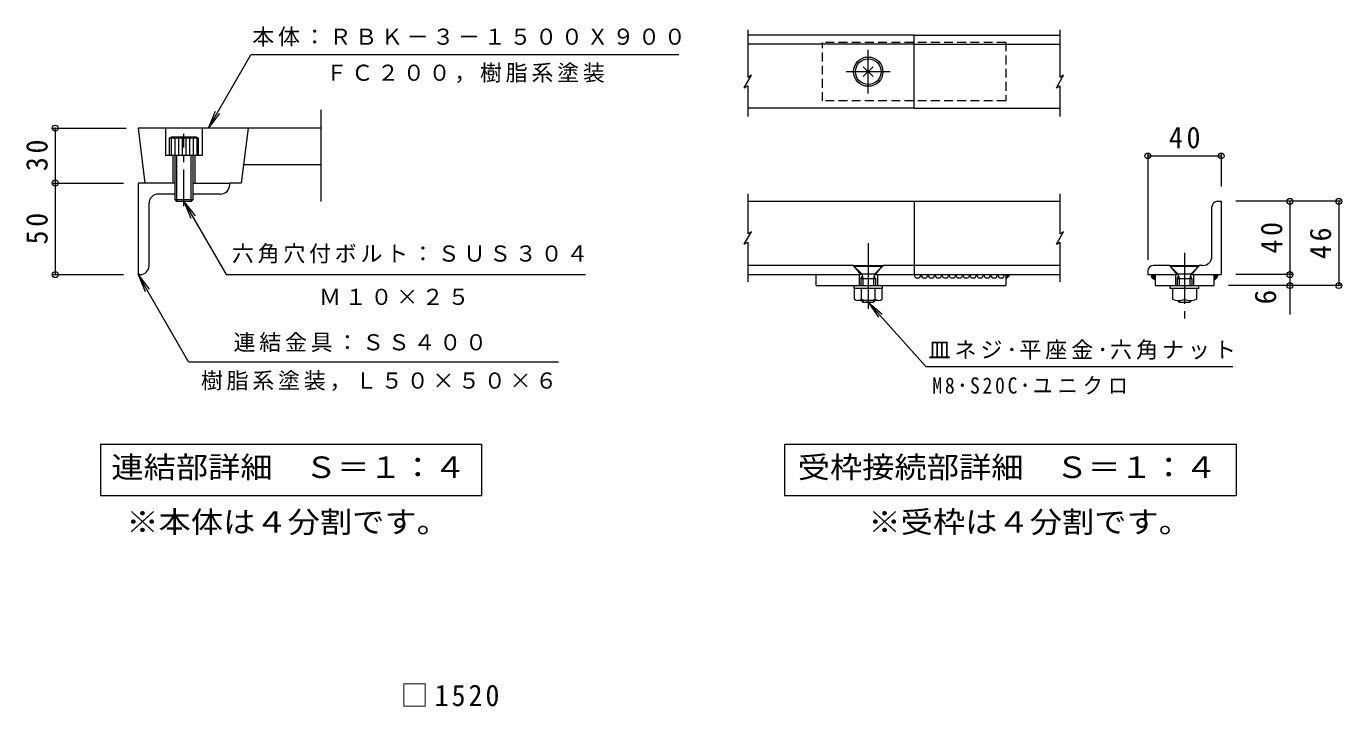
# Model space of a CAD drawing. Units: millimetres on the paper, enlarged 10 times, with parts at other scales. Extents: x -1841 to 1849, y -1367 to 1300.
# Drawn here: x 55 to 1849, y 125 to 1053 of the extents above; entities that cross this region are included whole.
import ezdxf
from ezdxf.enums import TextEntityAlignment as Align

# ---------------------------------------------------------------- set-up
doc = ezdxf.new("R2010")
doc.units = ezdxf.units.MM
doc.header["$LTSCALE"] = 10
doc.header["$PDMODE"] = 32
doc.header["$PDSIZE"] = 8
for name, pattern in [('CHAIN1', [8, 5, -1, 1, -1]), ('CHAIN2', [12, 9, -1, 1, -1]), ('DASHED1', [1.8, 1.2, -0.6])]:
    doc.linetypes.add(name, pattern=pattern)
for name, color, linetype, lineweight in [('1-0', 2, 'Continuous', 18), ('1-4', 7, 'Continuous', 18), ('1-5', 7, 'Continuous', 18)]:
    doc.layers.add(name, color=color, linetype=linetype, lineweight=lineweight)
doc.styles.add('ＭＳ ゴシック', font='')
doc.styles.get('ＭＳ ゴシック').set_extended_font_data('MS Gothic')

msp = doc.modelspace()

# ---------------------------------------------------------------- linework, layer by layer
at = {"layer": '1-0', "color": 3}
for p, q in [((207.04, 914.16), (216.25, 839.16)), ((357.04, 914.16), (347.83, 839.16))]:
    msp.add_line(p, q, dxfattribs=at)
at = {"layer": '1-4', "color": 4}
for p, q in [((1038.73, 1048.18), (1038.73, 983.25)), ((1464.72, 1048.18), (1464.72, 983.25)), ((1033.78, 968.97), (1043.67, 986.1)), ((1043.67, 986.1), (1038.73, 983.25)), ((1459.77, 968.97), (1469.66, 986.1)), ((1459.77, 968.97), (1464.72, 971.83)), ((1469.66, 986.1), (1464.72, 983.25)), ((1464.72, 971.83), (1464.72, 929.83)), ((207.04, 839.16), (207.04, 714.16)), ((257.04, 839.16), (207.04, 839.16)), ((282.04, 839.16), (332.04, 839.16)), ((332.04, 836.66), (332.04, 839.16)), ((222.04, 726.66), (222.04, 811.66)), ((257.04, 824.16), (234.54, 824.16)), ((319.54, 824.16), (282.04, 824.16)), ((1038.73, 824.2), (1038.73, 769.91)), ((1464.72, 824.2), (1464.72, 769.91)), ((1033.78, 755.64), (1043.67, 772.77)), ((1043.67, 772.77), (1038.73, 769.91)), ((1459.77, 755.64), (1469.66, 772.77)), ((1469.66, 772.77), (1464.72, 769.91)), ((209.54, 714.16), (207.04, 714.16))]:
    msp.add_line(p, q, dxfattribs=at)
at = {"layer": '1-4', "color": 3}
for p, q in [((1265.69, 1041.07), (1038.73, 1041.07)), ((1265.69, 941.07), (1265.69, 1041.07)), ((1265.69, 1041.07), (1464.72, 1041.07)), ((1265.69, 1028.57), (1038.73, 1028.57)), ((1265.69, 1028.57), (1464.72, 1028.57)), ((457.04, 814.16), (457.04, 939.16)), ((1265.69, 941.07), (1038.73, 941.07)), ((1265.69, 941.07), (1464.72, 941.07)), ((457.04, 914.16), (207.04, 914.16)), ((244.54, 914.16), (244.54, 876.66)), ((294.54, 914.16), (294.54, 876.66)), ((294.54, 876.66), (244.54, 876.66)), ((254.54, 876.66), (254.54, 839.16)), ((284.54, 876.66), (284.54, 839.16)), ((457.04, 864.16), (350.9, 864.16)), ((347.83, 839.16), (332.04, 839.16)), ((1038.73, 814.2), (1464.72, 814.2)), ((1265.69, 814.2), (1265.69, 714.2)), ((1679.61, 814.2), (1684.61, 814.2)), ((1684.61, 814.2), (1684.61, 714.2)), ((1672.11, 739.2), (1672.11, 806.7)), ((1183.19, 726.7), (1038.73, 726.7)), ((1193.19, 714.2), (1183.19, 726.7)), ((1213.19, 714.2), (1223.19, 726.7)), ((1464.72, 726.7), (1223.19, 726.7)), ((1584.61, 719.2), (1584.61, 714.2)), ((1644.61, 714.2), (1654.61, 726.7)), ((1659.61, 726.7), (1654.61, 726.7)), ((1038.73, 714.2), (1193.19, 714.2)), ((1132.27, 699.2), (1132.27, 714.2)), ((1190.69, 714.2), (1190.69, 699.2)), ((1213.19, 714.2), (1464.72, 714.2)), ((1215.69, 714.2), (1215.69, 699.2)), ((1390.69, 714.2), (1390.69, 699.2)), ((1584.61, 714.2), (1624.61, 714.2)), ((1622.11, 714.2), (1622.11, 699.2)), ((1644.61, 714.2), (1684.61, 714.2)), ((1647.11, 714.2), (1647.11, 699.2)), ((1674.61, 714.2), (1674.61, 699.2)), ((1132.27, 699.2), (1390.69, 699.2))]:
    msp.add_line(p, q, dxfattribs=at)
at = {"layer": '1-4', "color": 4, "linetype": 'DASHED1'}
for p in [(1390.69, 1031.07), (1140.69, 951.07)]:
    msp.add_line(p, (1140.69, 1031.07), dxfattribs=at)
at = {"layer": '1-4'}
for p, q in [((303.18, 914.16), (360.91, 1014.16)), ((944.95, 1014.16), (360.91, 1014.16)), ((1209.98, 984.28), (1196.41, 997.85)), ((1196.41, 984.28), (1209.98, 997.85)), ((303.18, 914.16), (312.75, 937.26)), ((303.18, 914.16), (318.4, 933.99)), ((91.01, 914.16), (190.79, 914.16)), ((94.01, 914.16), (94.01, 839.16)), ((1584.61, 879.18), (1584.61, 734.2)), ((1584.61, 876.18), (1684.61, 876.18)), ((1684.61, 879.18), (1684.61, 834.2)), ((91.01, 839.16), (187.04, 839.16)), ((94.01, 839.16), (94.01, 714.16)), ((269.54, 814.16), (284.76, 794.32)), ((269.54, 814.16), (279.11, 791.06)), ((1848.06, 814.2), (1704.61, 814.2)), ((1778.35, 814.2), (1778.35, 714.2)), ((1845.06, 814.2), (1845.06, 699.2)), ((1183.44, 726.71), (1222.94, 726.71)), ((1183.44, 725.96), (1222.94, 725.96)), ((1193.36, 716.05), (1183.44, 725.96)), ((1213.03, 716.05), (1222.94, 725.96)), ((1614.86, 726.71), (1654.36, 726.71)), ((1614.86, 725.96), (1654.36, 725.96)), ((1624.78, 716.05), (1614.86, 725.96)), ((1644.45, 716.05), (1654.36, 725.96)), ((91.01, 714.16), (187.04, 714.16)), ((207.04, 714.16), (216.61, 691.06)), ((1193.19, 708.84), (1195.09, 712.12)), ((1193.19, 708.84), (1213.19, 708.84)), ((1193.19, 708.84), (1193.19, 699.2)), ((1194.11, 715.09), (1212.28, 715.09)), ((1194.66, 713.77), (1195.94, 708.84)), ((1195.94, 708.84), (1195.94, 699.2)), ((1211.73, 713.77), (1210.44, 708.84)), ((1210.44, 708.84), (1210.44, 699.2)), ((1213.19, 708.84), (1211.3, 712.12)), ((1213.19, 708.84), (1213.19, 699.2)), ((1624.61, 708.84), (1626.51, 712.12)), ((1624.61, 708.84), (1644.61, 708.84)), ((1624.61, 708.84), (1624.61, 699.2)), ((1625.53, 715.09), (1643.7, 715.09)), ((1626.08, 713.77), (1627.36, 708.84)), ((1627.36, 708.84), (1627.36, 699.2)), ((1643.14, 713.77), (1641.86, 708.84)), ((1641.86, 708.84), (1641.86, 699.2)), ((1644.61, 708.84), (1642.72, 712.12)), ((1644.61, 708.84), (1644.61, 699.2)), ((1781.35, 714.2), (1704.61, 714.2)), ((1778.35, 714.2), (1778.35, 659.76)), ((1184.44, 680.75), (1184.44, 695.2)), ((1193.82, 680.75), (1193.82, 695.2)), ((1212.56, 680.75), (1212.56, 695.2)), ((1221.94, 680.75), (1221.94, 695.2)), ((1222.57, 695.2), (1222.57, 699.2)), ((1618.36, 695.2), (1618.36, 680.75)), ((1634.61, 695.2), (1634.61, 680.75)), ((1650.86, 695.2), (1650.86, 680.75)), ((1653.99, 695.2), (1653.99, 699.2)), ((1848.06, 699.2), (1694.61, 699.2)), ((1217.25, 678.95), (1189.13, 678.95)), ((1195.94, 676.7), (1193.7, 678.95)), ((1195.94, 678.95), (1195.94, 676.7)), ((1195.94, 676.7), (1210.44, 676.7)), ((1203.19, 676.7), (1217.28, 656.05)), ((1210.44, 678.95), (1210.44, 676.7)), ((1210.44, 676.7), (1212.69, 678.95)), ((1627.36, 676.7), (1625.11, 678.95)), ((1627.36, 678.95), (1627.36, 676.7)), ((1627.36, 676.7), (1641.86, 676.7)), ((1641.86, 678.95), (1641.86, 676.7)), ((1641.86, 676.7), (1644.11, 678.95)), ((275.78, 595.11), (780.81, 595.11)), ((1281.67, 588.91), (1700.6, 588.91)), ((1088.93, 483.01), (1704.93, 483.01)), ((1088.93, 483.01), (1088.93, 413.01)), ((1704.93, 483.01), (1704.93, 413.01)), ((1088.93, 413.01), (1704.93, 413.01))]:
    msp.add_line(p, q, dxfattribs=at)
at = {"layer": '1-4', "color": 4, "linetype": 'CHAIN2'}
for p, q in [((1203.19, 961.07), (1203.19, 1021.07)), ((1233.19, 991.07), (1173.19, 991.07)), ((1203.19, 757.19), (1203.19, 667.59))]:
    msp.add_line(p, q, dxfattribs=at)
at = {"layer": '1-4', "color": 2}
for p, q in [((249.54, 900.16), (249.54, 876.66)), ((252.04, 900.16), (252.04, 876.66)), ((286.94, 901.66), (252.14, 901.66)), ((257.04, 900.16), (257.04, 816.66)), ((262.04, 900.16), (262.04, 876.66)), ((267.04, 900.16), (267.04, 876.66)), ((272.04, 900.16), (272.04, 876.66)), ((277.04, 900.16), (277.04, 876.66)), ((282.04, 900.16), (282.04, 876.66)), ((289.54, 900.16), (286.94, 901.66)), ((287.04, 900.16), (287.04, 876.66)), ((289.54, 876.66), (289.54, 900.16)), ((259.54, 876.66), (259.54, 814.16)), ((279.54, 814.16), (279.54, 876.66)), ((282.04, 816.66), (282.04, 876.66)), ((257.04, 816.66), (282.04, 816.66)), ((257.04, 816.66), (259.54, 814.16)), ((279.54, 814.16), (259.54, 814.16)), ((282.04, 816.66), (279.54, 814.16))]:
    msp.add_line(p, q, dxfattribs=at)
at = {"layer": '1-4', "color": 2, "linetype": 'CHAIN1'}
msp.add_line((269.54, 807.59), (269.54, 906.19), dxfattribs=at)
at = {"layer": '1-4', "color": 4, "linetype": 'CHAIN1'}
msp.add_line((1634.61, 744.16), (1634.61, 654.14), dxfattribs=at)
at = {"layer": '1-4', "linetype": 'DASHED1'}
for p, q in [((1183.44, 726.71), (1183.44, 725.96)), ((1222.94, 726.71), (1222.94, 725.96)), ((1614.86, 726.71), (1614.86, 725.96)), ((1654.36, 726.71), (1654.36, 725.96))]:
    msp.add_line(p, q, dxfattribs=at)
at = {"layer": '1-4', "color": 4, "linetype": 'DASHED1'}
msp.add_lwpolyline([(1390.69, 1031.07), (1390.69, 951.07), (1140.69, 951.07)], dxfattribs=at)
at = {"layer": '1-4', "color": 4}
for points in [[(1033.78, 968.97), (1038.73, 971.83), (1038.73, 929.83)], [(1033.78, 755.64), (1038.73, 758.49), (1038.73, 704.2)], [(1459.77, 755.64), (1464.72, 758.49), (1464.72, 704.2)]]:
    msp.add_lwpolyline(points, dxfattribs=at)
at = {"layer": '1-4', "color": 2}
msp.add_lwpolyline([(289.54, 900.16), (249.54, 900.16), (252.14, 901.66)], dxfattribs=at)
at = {"layer": '1-4'}
for points in [[(269.54, 814.16), (327.28, 714.16), (817.34, 714.16)], [(275.78, 595.11), (207.04, 714.16), (222.26, 694.32)], [(1222.57, 695.2), (1183.82, 695.2), (1183.82, 699.2)], [(1653.99, 695.2), (1615.24, 695.2), (1615.24, 699.2)], [(1281.67, 588.91), (1203.19, 676.7), (1222.15, 660.4)]]:
    msp.add_lwpolyline(points, dxfattribs=at)
at = {"layer": '1-4', "color": 3}
for points in [[(1624.61, 714.2), (1614.61, 726.7), (1592.11, 726.7)], [(1390.69, 714.2), (1390.65, 713.15), (1391.12, 711.98), (1391.12, 710.82), (1390.88, 709.66), (1392.05, 709.19), (1392.75, 710.35), (1393.68, 710.59), (1394.61, 711.52), (1395.54, 711.98), (1395.54, 713.15), (1394.37, 713.85), (1393.44, 713.85), (1392.51, 713.61), (1391.58, 712.92), (1392.75, 712.45), (1391.58, 712.92), (1392.75, 712.22), (1393.68, 712.45), (1392.51, 712.92), (1391.58, 712.22), (1391.12, 711.05), (1392.28, 711.29), (1393.21, 711.75), (1392.05, 711.75), (1391.12, 711.29), (1392.28, 711.29), (1393.68, 711.75), (1394.61, 712.45), (1393.44, 712.45), (1392.51, 711.52), (1394.14, 712.22), (1395.07, 712.68), (1393.91, 711.75), (1394.14, 712.92), (1392.98, 712.92), (1392.05, 712.92), (1391.58, 714.08), (1391.58, 712.92), (1390.65, 712.22)], [(1390.65, 712.22), (1390.65, 711.05), (1391.81, 711.52), (1391.58, 710.35), (1391.35, 710.12)], [(1594.61, 714.2), (1594.58, 712.84), (1594.58, 711.63), (1594.58, 710.18), (1594.09, 708.97), (1594.09, 707.76), (1593.12, 707.51), (1592.16, 708.24), (1591.19, 708.97), (1590.7, 710.18), (1590.22, 711.39), (1590.22, 712.6), (1589.73, 713.81), (1588.77, 713.81), (1589.98, 713.81), (1590.94, 713.81), (1591.91, 713.32), (1592.88, 712.84), (1593.37, 711.63), (1593.85, 710.42), (1592.16, 710.18), (1591.19, 710.66), (1590.22, 710.9), (1589.25, 711.63), (1590.46, 712.36), (1591.43, 711.63), (1592.88, 710.9), (1593.85, 709.45), (1592.16, 709.69), (1591.19, 710.42), (1590.22, 711.15), (1591.43, 710.9), (1592.4, 710.18), (1591.67, 711.39), (1591.19, 712.6), (1592.4, 712.6), (1593.37, 711.87), (1594.33, 711.15), (1593.12, 711.15), (1592.16, 712.36)], [(1592.16, 712.36), (1593.37, 712.36), (1593.85, 711.15), (1592.64, 712.11), (1592.64, 713.32), (1593.85, 712.84), (1593.12, 714.05), (1594.33, 712.84), (1593.85, 711.63), (1593.12, 710.42), (1592.16, 710.18), (1592.16, 710.42)], [(1594.61, 714.2), (1594.61, 699.2), (1674.61, 699.2)], [(1674.61, 714.2), (1674.65, 712.84), (1674.65, 711.63), (1674.65, 710.18), (1675.13, 708.97), (1675.13, 707.76), (1676.1, 707.51), (1677.07, 708.24), (1678.04, 708.97), (1678.52, 710.18), (1679.01, 711.39), (1679.01, 712.6), (1679.49, 713.81), (1680.46, 713.81), (1679.25, 713.81), (1678.28, 713.81), (1677.31, 713.32), (1676.34, 712.84), (1675.86, 711.63), (1675.37, 710.42), (1677.07, 710.18), (1678.04, 710.66), (1679.01, 710.9), (1679.97, 711.63), (1678.76, 712.36), (1677.8, 711.63), (1676.34, 710.9), (1675.37, 709.45), (1677.07, 709.69), (1678.04, 710.42), (1679.01, 711.15), (1677.8, 710.9), (1676.83, 710.18), (1677.55, 711.39), (1678.04, 712.6), (1676.83, 712.6), (1675.86, 711.87), (1674.89, 711.15), (1676.1, 711.15), (1677.07, 712.36)], [(1677.07, 712.36), (1675.86, 712.36), (1675.37, 711.15), (1676.59, 712.11), (1676.59, 713.32), (1675.37, 712.84), (1676.1, 714.05), (1674.89, 712.84), (1675.37, 711.63), (1676.1, 710.42), (1677.07, 710.18), (1677.07, 710.42)]]:
    msp.add_lwpolyline(points, dxfattribs=at)
msp.add_circle((1203.19, 991.07), 20, dxfattribs=at)
at = {"layer": '1-4'}
msp.add_circle((1203.19, 991.07), 17.5, dxfattribs=at)
at = {"layer": '1-4', "color": 4}
for centre, start, end in [((319.54, 836.66), 270, 0), ((234.54, 811.66), 90, 180), ((209.54, 726.66), 270, 0)]:
    msp.add_arc(centre, 12.5, start, end, dxfattribs=at)
at = {"layer": '1-4', "color": 3}
for centre, radius, start, end in [((1679.61, 806.7), 7.5, 90, 180), ((1659.61, 739.2), 12.5, 270, 0), ((1592.11, 719.2), 7.5, 90, 180), ((1270.39, 714.37), 4.75, 182.1183, 357.90616), ((1279.89, 714.37), 4.75, 182.1183, 357.90616), ((1289.39, 714.37), 4.75, 182.1183, 357.90616), ((1298.9, 714.37), 4.75, 182.1183, 357.90616), ((1308.4, 714.37), 4.75, 182.1183, 357.90616), ((1317.9, 714.37), 4.75, 182.1183, 357.90616), ((1327.4, 714.37), 4.75, 182.1183, 357.90616), ((1336.9, 714.37), 4.75, 182.1183, 357.90616), ((1346.41, 714.37), 4.75, 182.1183, 357.90616), ((1355.91, 714.37), 4.75, 182.1183, 357.90616), ((1365.41, 714.37), 4.75, 182.1183, 357.90616), ((1374.91, 714.37), 4.75, 182.1183, 357.90616), ((1384.41, 714.37), 4.75, 182.1183, 357.90616)]:
    msp.add_arc(centre, radius, start, end, dxfattribs=at)
at = {"layer": '1-4'}
for centre, radius, start, end in [((1189.82, 712.51), 5, 14.5742, 45), ((1216.56, 712.51), 5, 135, 165.4258), ((1621.24, 712.51), 5, 14.5742, 45), ((1647.98, 712.51), 5, 135, 165.4258), ((1189.13, 685.95), 7, 227.92572, 312.07428), ((1203.19, 704.17), 25.22, 248.19786, 291.80214), ((1217.25, 685.95), 7, 227.92557, 312.07463), ((1626.49, 698.15), 19.2, 244.96066, 295.03967), ((1642.74, 698.15), 19.2, 244.96033, 295.03934)]:
    msp.add_arc(centre, radius, start, end, dxfattribs=at)
for p in [(94.01, 914.16), (1584.61, 876.18), (1684.61, 876.18), (94.01, 839.16), (1778.35, 814.2), (1845.06, 814.2), (94.01, 714.16), (1778.35, 714.2), (1778.35, 699.2), (1845.06, 699.2)]:
    msp.add_point(p, dxfattribs=at)
at = {"layer": '1-5'}
for p, q in [((155.55, 483.01), (675.55, 483.01)), ((155.55, 483.01), (155.55, 413.01)), ((675.55, 483.01), (675.55, 413.01)), ((155.55, 413.01), (675.55, 413.01))]:
    msp.add_line(p, q, dxfattribs=at)

# ---------------------------------------------------------------- texts
at = {"layer": '1-4', "color": 2, "style": 'ＭＳ ゴシック'}
msp.add_text('6', height=29.33, rotation=90, dxfattribs=at).set_placement((1768.35, 673.6), align=Align.BOTTOM_LEFT)
at = {"layer": '1-4', "color": 2, "style": 'ＭＳ ゴシック', "width": 1.1}
for s, p in [('受枠接続部詳細\u3000Ｓ＝１：４', (1106.93, 428.01)), ('※本体は４分割です。', (191.03, 353.33)), ('※受枠は４分割です。', (1203.41, 353.33))]:
    msp.add_text(s, height=29.33, dxfattribs=at).set_placement(p, align=Align.BOTTOM_LEFT)
at = {"layer": '1-4', "char_height": 21.99, "attachment_point": 7, "style": 'ＭＳ ゴシック'}
for s, insert in [('\\T1.17;本体：ＲＢＫ－３－１５００Ｘ９００', (362.8, 1025.38)), ('\\T1.17;ＦＣ２００，樹脂系塗装', (462.93, 975.41)), ('\\T1.17;六角穴付ボルト：ＳＵＳ３０４', (334.99, 729.43)), ('\\T1.17;Ｍ１０×２５', (453.82, 672.54)), ('\\T1.17;連結金具：ＳＳ４００', (337.21, 608.47)), ('\\T1.18;皿ネジ･平座金･六角ナット', (1285.41, 598.21)), ('\\T1.17;樹脂系塗装，Ｌ５０×５０×６', (292.72, 555.51)), ('\\T1.27;\\W0.9;M8･S20C･ユニクロ', (1290.6, 550.64))]:
    msp.add_mtext(s, dxfattribs=dict(at, insert=insert))
at = {"layer": '1-4', "color": 2, "char_height": 29.33, "attachment_point": 7, "style": 'ＭＳ ゴシック'}
for s, insert in [('\\T1.27;\\W0.95;40', (1613.36, 886.18)), ('\\T1.22;\\W0.95;□1520', (565.25, 124.82))]:
    msp.add_mtext(s, dxfattribs=dict(at, insert=insert))
at = {"layer": '1-4', "color": 2, "char_height": 29.33, "attachment_point": 7, "rotation": 90, "style": 'ＭＳ ゴシック'}
for s, insert in [('\\T1.27;\\W0.95;30', (84.01, 855.41)), ('\\T1.27;\\W0.95;50', (84.01, 755.41)), ('\\T1.27;\\W0.95;40', (1768.35, 742.95)), ('\\T1.27;\\W0.95;46', (1835.06, 735.45))]:
    msp.add_mtext(s, dxfattribs=dict(at, insert=insert))
at = {"layer": '1-5', "color": 2, "style": 'ＭＳ ゴシック', "width": 1.1}
msp.add_text('連結部詳細\u3000Ｓ＝１：４', height=29.33, dxfattribs=at).set_placement((170.55, 428.01), align=Align.BOTTOM_LEFT)

doc.saveas('drawing.dxf')
